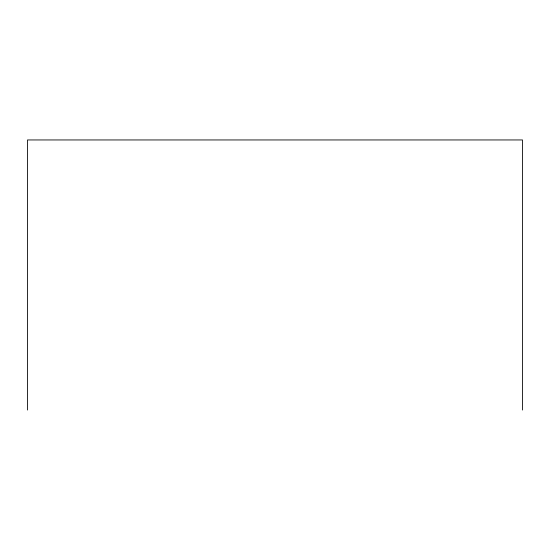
<?xml version="1.0" encoding="UTF-8"?>
<svg xmlns="http://www.w3.org/2000/svg" width="550" height="550" viewBox="0 0 550 550"><rect width="100%" height="100%" fill="white"/><g stroke="black" fill="none" stroke-linecap="round" stroke-linejoin="round"><path stroke-width="0.82" d="M522.5 410.046L522.5 139.954L27.5 139.954L27.5 410.046"/></g></svg>
